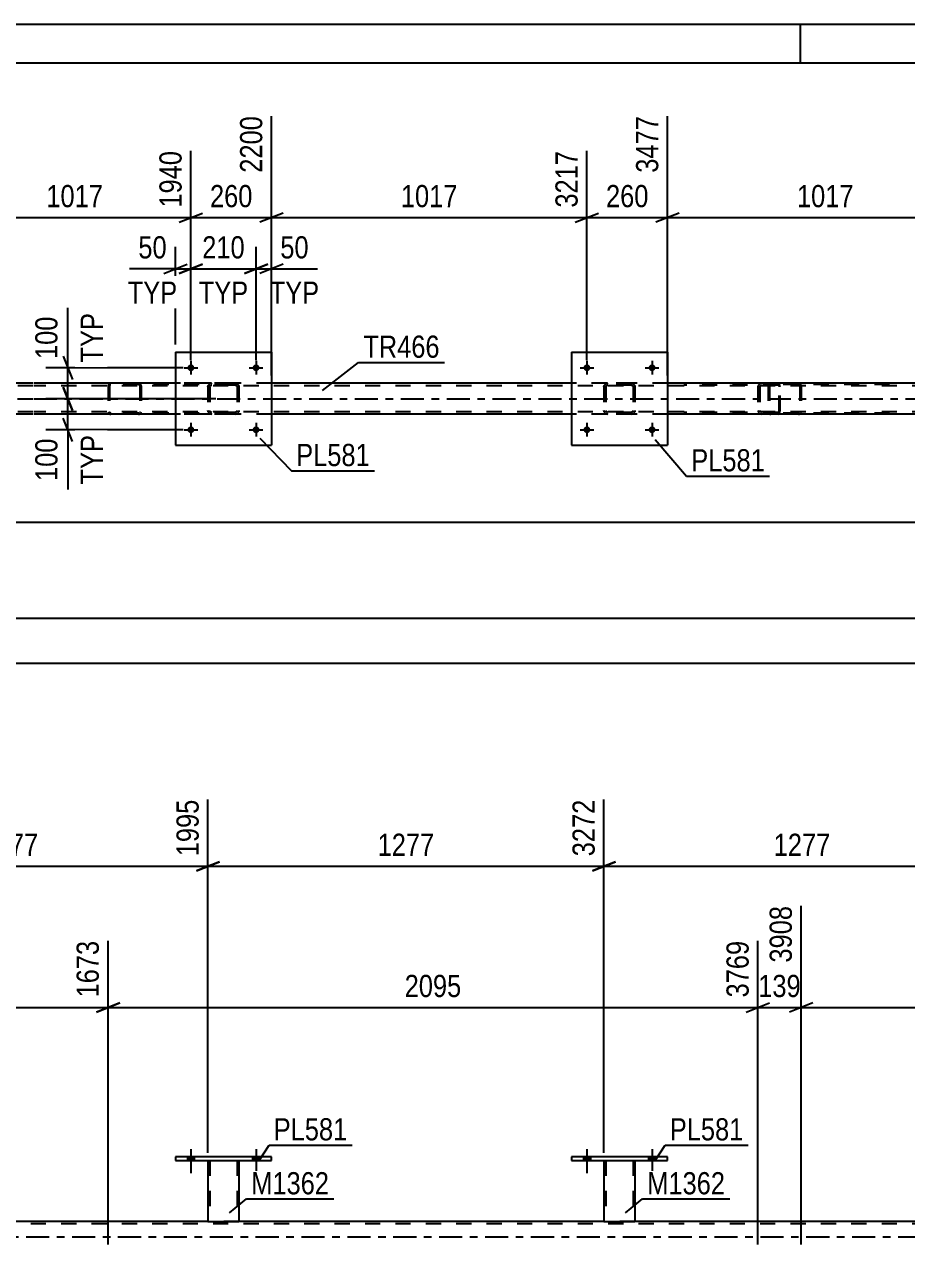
# Model space of a CAD drawing. Header units: millimetres. Extents: x 0 to 841, y 0 to 594.
# Drawn here: x 110.9 to 224.7, y 436.5 to 594 of the extents above; entities that cross this region are included whole.
import ezdxf

# ---------------------------------------------------------------- set-up
doc = ezdxf.new("R2010")
doc.units = ezdxf.units.MM
doc.linetypes.add('DXK_LINE_DOT2', pattern=[3.9198, 1.9599, -1.9599])
doc.linetypes.add('DXK_LINE_DOT3', pattern=[5.9187, 2.979, -0.9799, 0.9799, -0.9799])
doc.styles.add('Arial Narrow', font='ARIALN.TTF', dxfattribs={"height": 0.2})

# ---------------------------------------------------------------- blocks, each defined once
blk = doc.blocks.new('Unknown-318887585-1133 - 12244')
at = {"color": 5, "linetype": 'Continuous'}
for p, q in [((841, 594), (0, 594)), ((211, 589), (211, 594)), ((836, 589), (5, 589))]:
    blk.add_line(p, q, dxfattribs=at)
blk = doc.blocks.new('Bolt-318887585-5492 - 5449')
at = {"linetype": 'Continuous'}
for points in [[(132.8, 549.69, -1), (131.92, 549.69, -1)], [(141.2, 549.69, -1), (140.32, 549.69, -1)]]:
    blk.add_hatch(color=1, dxfattribs=at).paths.add_polyline_path(points)
at = {"color": 1, "linetype": 'Continuous'}
for p, q in [((131.48, 549.69), (133.24, 549.69)), ((132.36, 550.57), (132.36, 548.81)), ((139.88, 549.69), (141.64, 549.69)), ((140.76, 550.57), (140.76, 548.81))]:
    blk.add_line(p, q, dxfattribs=at)
blk = doc.blocks.new('Bolt-318887585-5493 - 5449')
at = {"linetype": 'Continuous'}
for points in [[(132.8, 541.69, -1), (131.92, 541.69, -1)], [(141.2, 541.69, -1), (140.32, 541.69, -1)]]:
    blk.add_hatch(color=1, dxfattribs=at).paths.add_polyline_path(points)
at = {"color": 1, "linetype": 'Continuous'}
for p, q in [((131.48, 541.69), (133.24, 541.69)), ((132.36, 542.57), (132.36, 540.81)), ((139.88, 541.69), (141.64, 541.69)), ((140.76, 542.57), (140.76, 540.81))]:
    blk.add_line(p, q, dxfattribs=at)
blk = doc.blocks.new('Bolt-318887585-5494 - 5449')
at = {"linetype": 'Continuous'}
for points in [[(183.88, 549.69, -1), (183, 549.69, -1)], [(192.28, 549.69, -1), (191.4, 549.69, -1)]]:
    blk.add_hatch(color=1, dxfattribs=at).paths.add_polyline_path(points)
at = {"color": 1, "linetype": 'Continuous'}
for p, q in [((182.56, 549.69), (184.32, 549.69)), ((183.44, 550.57), (183.44, 548.81)), ((190.96, 549.69), (192.72, 549.69)), ((191.84, 550.57), (191.84, 548.81))]:
    blk.add_line(p, q, dxfattribs=at)
blk = doc.blocks.new('Bolt-318887585-5495 - 5449')
at = {"linetype": 'Continuous'}
for points in [[(183.88, 541.69, -1), (183, 541.69, -1)], [(192.28, 541.69, -1), (191.4, 541.69, -1)]]:
    blk.add_hatch(color=1, dxfattribs=at).paths.add_polyline_path(points)
at = {"color": 1, "linetype": 'Continuous'}
for p, q in [((182.56, 541.69), (184.32, 541.69)), ((183.44, 542.57), (183.44, 540.81)), ((190.96, 541.69), (192.72, 541.69)), ((191.84, 542.57), (191.84, 540.81))]:
    blk.add_line(p, q, dxfattribs=at)
blk = doc.blocks.new('Part-318887585-5528 - 5449')
at = {"color": 2, "linetype": 'Continuous'}
for p, q in [((130.36, 551.69), (130.36, 539.69)), ((130.36, 551.69), (142.76, 551.69)), ((142.76, 551.69), (142.76, 539.69)), ((130.36, 539.69), (142.76, 539.69))]:
    blk.add_line(p, q, dxfattribs=at)
blk = doc.blocks.new('Part-318887585-5529 - 5449')
at = {"color": 7, "linetype": 'DXK_LINE_DOT2'}
for p, q in [((134.56, 547.21), (134.6, 547.4)), ((134.6, 547.4), (134.56, 547.21)), ((134.56, 547.21), (134.56, 544.17)), ((134.8, 547.21), (134.82, 547.3)), ((134.8, 547.21), (134.8, 544.17)), ((134.82, 547.3), (134.87, 547.38)), ((134.86, 547.66), (135.04, 547.69)), ((135.04, 547.69), (134.86, 547.66)), ((134.87, 547.38), (134.95, 547.43)), ((134.95, 547.43), (135.04, 547.45)), ((138.08, 547.69), (135.04, 547.69)), ((138.08, 547.45), (135.04, 547.45)), ((138.08, 547.69), (138.26, 547.66)), ((138.26, 547.66), (138.08, 547.69)), ((138.08, 547.45), (138.17, 547.43)), ((138.17, 547.43), (138.25, 547.38)), ((138.25, 547.38), (138.3, 547.3)), ((138.3, 547.3), (138.32, 547.21)), ((138.32, 547.21), (138.32, 544.17)), ((138.52, 547.4), (138.56, 547.21)), ((138.56, 547.21), (138.52, 547.4)), ((138.56, 547.21), (138.56, 544.17)), ((134.6, 543.99), (134.56, 544.17)), ((134.56, 544.17), (134.6, 543.99)), ((134.82, 544.08), (134.8, 544.17)), ((134.87, 544), (134.82, 544.08)), ((135.04, 543.69), (134.86, 543.73)), ((134.86, 543.73), (135.04, 543.69)), ((134.95, 543.95), (134.87, 544)), ((135.04, 543.93), (134.95, 543.95)), ((138.08, 543.93), (135.04, 543.93)), ((138.08, 543.69), (135.04, 543.69)), ((138.17, 543.95), (138.08, 543.93)), ((138.26, 543.73), (138.08, 543.69)), ((138.08, 543.69), (138.26, 543.73)), ((138.25, 544), (138.17, 543.95)), ((138.3, 544.08), (138.25, 544)), ((138.32, 544.17), (138.3, 544.08)), ((138.56, 544.17), (138.52, 543.99)), ((138.52, 543.99), (138.56, 544.17))]:
    blk.add_line(p, q, dxfattribs=at)
at = {"color": 7, "linetype": 'DXK_LINE_DOT3'}
blk.add_line((136.56, 545.69), (136.56, 545.69), dxfattribs=at)
at = {"color": 7, "linetype": 'DXK_LINE_DOT2'}
for centre, start, end in [((135.04, 547.21), 112.5, 157.5), ((135.04, 547.21), 112.5, 157.5), ((138.08, 547.21), 22.5, 67.5), ((138.08, 547.21), 22.5, 67.5), ((135.04, 544.17), 202.5, 247.5), ((135.04, 544.17), 202.5, 247.5), ((138.08, 544.17), 292.5, 337.5), ((138.08, 544.17), 292.5, 337.5)]:
    blk.add_arc(centre, 0.48, start, end, dxfattribs=at)
blk = doc.blocks.new('Part-318887585-5534 - 5449')
at = {"color": 2, "linetype": 'Continuous'}
for p, q in [((181.44, 551.69), (181.44, 539.69)), ((181.44, 551.69), (193.84, 551.69)), ((193.84, 551.69), (193.84, 539.69)), ((181.44, 539.69), (193.84, 539.69))]:
    blk.add_line(p, q, dxfattribs=at)
blk = doc.blocks.new('Part-318887585-5535 - 5449')
at = {"color": 7, "linetype": 'DXK_LINE_DOT2'}
for p, q in [((185.64, 547.21), (185.68, 547.4)), ((185.68, 547.4), (185.64, 547.21)), ((185.64, 547.21), (185.64, 544.17)), ((185.88, 547.21), (185.9, 547.3)), ((185.88, 547.21), (185.88, 544.17)), ((185.9, 547.3), (185.95, 547.38)), ((185.94, 547.66), (186.12, 547.69)), ((186.12, 547.69), (185.94, 547.66)), ((185.95, 547.38), (186.03, 547.43)), ((186.03, 547.43), (186.12, 547.45)), ((189.16, 547.69), (186.12, 547.69)), ((189.16, 547.45), (186.12, 547.45)), ((189.16, 547.69), (189.34, 547.66)), ((189.34, 547.66), (189.16, 547.69)), ((189.16, 547.45), (189.25, 547.43)), ((189.25, 547.43), (189.33, 547.38)), ((189.33, 547.38), (189.38, 547.3)), ((189.38, 547.3), (189.4, 547.21)), ((189.4, 547.21), (189.4, 544.17)), ((189.6, 547.4), (189.64, 547.21)), ((189.64, 547.21), (189.6, 547.4)), ((189.64, 547.21), (189.64, 544.17)), ((185.68, 543.99), (185.64, 544.17)), ((185.64, 544.17), (185.68, 543.99)), ((185.9, 544.08), (185.88, 544.17)), ((185.95, 544), (185.9, 544.08)), ((186.12, 543.69), (185.94, 543.73)), ((185.94, 543.73), (186.12, 543.69)), ((186.03, 543.95), (185.95, 544)), ((186.12, 543.93), (186.03, 543.95)), ((189.16, 543.93), (186.12, 543.93)), ((189.16, 543.69), (186.12, 543.69)), ((189.25, 543.95), (189.16, 543.93)), ((189.34, 543.73), (189.16, 543.69)), ((189.16, 543.69), (189.34, 543.73)), ((189.33, 544), (189.25, 543.95)), ((189.38, 544.08), (189.33, 544)), ((189.4, 544.17), (189.38, 544.08)), ((189.64, 544.17), (189.6, 543.99)), ((189.6, 543.99), (189.64, 544.17))]:
    blk.add_line(p, q, dxfattribs=at)
at = {"color": 7, "linetype": 'DXK_LINE_DOT3'}
blk.add_line((187.64, 545.69), (187.64, 545.69), dxfattribs=at)
at = {"color": 7, "linetype": 'DXK_LINE_DOT2'}
for centre, start, end in [((186.12, 547.21), 112.5, 157.5), ((186.12, 547.21), 112.5, 157.5), ((189.16, 547.21), 22.5, 67.5), ((189.16, 547.21), 22.5, 67.5), ((186.12, 544.17), 202.5, 247.5), ((186.12, 544.17), 202.5, 247.5), ((189.16, 544.17), 292.5, 337.5), ((189.16, 544.17), 292.5, 337.5)]:
    blk.add_arc(centre, 0.48, start, end, dxfattribs=at)
blk = doc.blocks.new('Part-318887585-5623 - 5449')
at = {"color": 7, "linetype": 'DXK_LINE_DOT2'}
for p, q in [((208.09, 547.69), (195.93, 547.69)), ((208.09, 547.45), (195.93, 547.45)), ((205.53, 547.35), (205.5, 547.21)), ((205.5, 547.21), (205.5, 544.17)), ((205.54, 547.4), (205.53, 547.35)), ((205.75, 547.21), (205.77, 547.3)), ((205.75, 547.21), (205.75, 544.17)), ((205.77, 547.3), (205.82, 547.38)), ((206, 547.69), (205.81, 547.66)), ((205.82, 547.38), (205.9, 547.43)), ((205.9, 547.43), (206, 547.45)), ((206.81, 547.45), (206.81, 547.69)), ((208.19, 547.66), (208.09, 547.69)), ((208.09, 547.45), (208.14, 547.43)), ((208.14, 547.43), (208.19, 547.38)), ((208.28, 547.55), (208.19, 547.66)), ((208.19, 547.38), (208.22, 547.3)), ((208.22, 547.3), (208.23, 547.21)), ((208.23, 544.17), (208.23, 547.21)), ((208.34, 547.4), (208.28, 547.55)), ((208.36, 547.21), (208.34, 547.4)), ((208.36, 544.17), (208.36, 547.21)), ((208.09, 543.93), (195.93, 543.93)), ((208.09, 543.69), (195.93, 543.69)), ((205.5, 544.17), (205.51, 544.09)), ((205.51, 544.09), (205.54, 543.99)), ((205.76, 544.11), (205.75, 544.17)), ((205.77, 544.08), (205.76, 544.11)), ((205.82, 544), (205.77, 544.08)), ((205.81, 543.73), (206, 543.69)), ((205.9, 543.95), (205.82, 544)), ((206, 543.93), (205.9, 543.95)), ((206.81, 543.69), (206.81, 543.93)), ((208.14, 543.95), (208.09, 543.93)), ((208.09, 543.69), (208.19, 543.73)), ((208.19, 544), (208.14, 543.95)), ((208.19, 544), (208.2, 544.04)), ((208.19, 543.73), (208.28, 543.83)), ((208.2, 544.04), (208.22, 544.08)), ((208.22, 544.08), (208.23, 544.17)), ((208.28, 543.83), (208.29, 543.86)), ((208.29, 543.86), (208.34, 543.99)), ((208.34, 543.99), (208.36, 544.17))]:
    blk.add_line(p, q, dxfattribs=at)
for centre, start, end in [((205.99, 547.2), 111.1941, 156.1506), ((205.99, 544.19), 203.8494, 248.8059)]:
    blk.add_arc(centre, 0.492, start, end, dxfattribs=at)
blk = doc.blocks.new('Part-318887585-5629 - 5449')
at = {"color": 7, "linetype": 'DXK_LINE_DOT2'}
for p, q in [((121.71, 547.49), (121.68, 547.37)), ((121.68, 547.37), (121.68, 544.01)), ((121.85, 547.37), (121.86, 547.43)), ((121.85, 547.37), (121.85, 544.01)), ((121.86, 547.43), (121.9, 547.49)), ((122.02, 547.69), (121.89, 547.67)), ((121.9, 547.49), (121.96, 547.52)), ((121.96, 547.52), (122.02, 547.53)), ((137.35, 547.69), (122.02, 547.69)), ((137.35, 547.53), (122.02, 547.53)), ((125.73, 547.67), (125.6, 547.69)), ((125.6, 547.53), (125.66, 547.52)), ((125.66, 547.52), (125.69, 547.5)), ((125.69, 547.5), (125.72, 547.49)), ((125.72, 547.49), (125.75, 547.43)), ((125.75, 547.43), (125.77, 547.37)), ((125.77, 547.37), (125.77, 544.01)), ((125.94, 547.37), (125.91, 547.49)), ((125.94, 547.37), (125.94, 544.01)), ((121.68, 544.01), (121.71, 543.89)), ((121.86, 543.95), (121.85, 544.01)), ((121.9, 543.9), (121.86, 543.95)), ((121.89, 543.72), (122.02, 543.69)), ((121.96, 543.86), (121.9, 543.9)), ((122.02, 543.85), (121.96, 543.86)), ((137.35, 543.85), (122.02, 543.85)), ((137.35, 543.69), (122.02, 543.69)), ((125.6, 543.85), (125.66, 543.86)), ((125.6, 543.69), (125.73, 543.72)), ((125.66, 543.86), (125.69, 543.88)), ((125.69, 543.88), (125.72, 543.9)), ((125.75, 543.95), (125.72, 543.9)), ((125.77, 544.01), (125.75, 543.95)), ((125.91, 543.89), (125.94, 544.01))]:
    blk.add_line(p, q, dxfattribs=at)
for centre, start, end in [((122.01, 547.36), 110.7583, 155.68), ((125.61, 547.36), 24.32, 69.2417), ((122.01, 544.03), 204.32, 249.2417)]:
    blk.add_arc(centre, 0.331, start, end, dxfattribs=at)
blk = doc.blocks.new('Part-318887585-5636 - 5449')
at = {"color": 7, "linetype": 'DXK_LINE_DOT2'}
for p, q in [((206.84, 547.49), (206.81, 547.37)), ((206.81, 547.37), (206.81, 544.01)), ((206.99, 547.37), (207, 547.43)), ((206.99, 547.37), (206.99, 544.01)), ((207, 547.43), (207.03, 547.49)), ((207.16, 547.69), (207.03, 547.67)), ((207.03, 547.49), (207.09, 547.52)), ((207.09, 547.52), (207.16, 547.53)), ((222.48, 547.69), (207.16, 547.69)), ((222.48, 547.53), (207.16, 547.53)), ((210.86, 547.67), (210.73, 547.69)), ((210.73, 547.53), (210.8, 547.52)), ((210.8, 547.52), (210.82, 547.5)), ((210.82, 547.5), (210.85, 547.49)), ((210.85, 547.49), (210.89, 547.43)), ((210.89, 547.43), (210.9, 547.37)), ((210.9, 547.37), (210.9, 544.01)), ((211.07, 547.37), (211.05, 547.49)), ((211.07, 547.37), (211.07, 544.01)), ((206.81, 544.01), (206.84, 543.89)), ((207, 543.95), (206.99, 544.01)), ((207.03, 543.9), (207, 543.95)), ((207.09, 543.86), (207.03, 543.9)), ((207.03, 543.72), (207.16, 543.69)), ((207.16, 543.85), (207.09, 543.86)), ((222.48, 543.85), (207.16, 543.85)), ((222.48, 543.69), (207.16, 543.69)), ((210.73, 543.85), (210.8, 543.86)), ((210.73, 543.69), (210.86, 543.72)), ((210.8, 543.86), (210.82, 543.88)), ((210.82, 543.88), (210.85, 543.9)), ((210.89, 543.95), (210.85, 543.9)), ((210.9, 544.01), (210.89, 543.95)), ((211.05, 543.89), (211.07, 544.01))]:
    blk.add_line(p, q, dxfattribs=at)
for centre, start, end in [((207.14, 547.36), 110.7583, 155.68), ((210.74, 547.36), 24.32, 69.2417), ((207.14, 544.03), 204.32, 249.2417)]:
    blk.add_arc(centre, 0.331, start, end, dxfattribs=at)
blk = doc.blocks.new('Part-318887585-5688 - 5449')
at = {"color": 7, "linetype": 'DXK_LINE_DOT2'}
for p, q in [((111.98, 547.37), (80.38, 547.37)), ((776.11, 547.37), (112.08, 547.37)), ((142.76, 547.69), (130.36, 547.69)), ((193.84, 547.69), (181.44, 547.69)), ((111.98, 544.01), (80.38, 544.01)), ((776.11, 544.01), (112.08, 544.01)), ((142.76, 543.69), (130.36, 543.69)), ((193.84, 543.69), (181.44, 543.69))]:
    blk.add_line(p, q, dxfattribs=at)
at = {"color": 2, "linetype": 'Continuous'}
for p, q in [((111.98, 547.69), (102.38, 547.69)), ((130.36, 547.69), (112.08, 547.69)), ((181.44, 547.69), (142.76, 547.69)), ((232.52, 547.69), (193.84, 547.69)), ((111.98, 543.69), (102.38, 543.69)), ((130.36, 543.69), (112.08, 543.69)), ((181.44, 543.69), (142.76, 543.69)), ((232.52, 543.69), (193.84, 543.69))]:
    blk.add_line(p, q, dxfattribs=at)
at = {"color": 7, "linetype": 'DXK_LINE_DOT3'}
for p, q in [((80.38, 545.69), (111.98, 545.69)), ((112.08, 545.69), (776.11, 545.69))]:
    blk.add_line(p, q, dxfattribs=at)
blk = doc.blocks.new('Bolt-318887585-3645 - 3642')
at = {"linetype": 'Continuous'}
for points in [[(183, 447.37), (183.88, 447.37), (183.88, 447.85), (183, 447.85)], [(191.4, 447.37), (192.28, 447.37), (192.28, 447.85), (191.4, 447.85)]]:
    blk.add_hatch(color=1, dxfattribs=at).paths.add_polyline_path(points)
at = {"color": 1, "linetype": 'Continuous'}
for p, q in [((183.44, 448.85), (183.44, 445.73)), ((191.84, 448.85), (191.84, 445.73)), ((183, 447.85), (183, 447.37)), ((183.88, 447.85), (183.88, 447.37)), ((191.4, 447.85), (191.4, 447.37)), ((192.28, 447.85), (192.28, 447.37))]:
    blk.add_line(p, q, dxfattribs=at)
blk = doc.blocks.new('Bolt-318887585-3646 - 3642')
at = {"linetype": 'Continuous'}
for points in [[(183, 447.37), (183.88, 447.37), (183.88, 447.85), (183, 447.85)], [(191.4, 447.37), (192.28, 447.37), (192.28, 447.85), (191.4, 447.85)]]:
    blk.add_hatch(color=1, dxfattribs=at).paths.add_polyline_path(points)
at = {"color": 1, "linetype": 'Continuous'}
for p, q in [((183.44, 448.85), (183.44, 445.73)), ((191.84, 448.85), (191.84, 445.73)), ((183, 447.85), (183, 447.37)), ((183.88, 447.85), (183.88, 447.37)), ((191.4, 447.85), (191.4, 447.37)), ((192.28, 447.85), (192.28, 447.37))]:
    blk.add_line(p, q, dxfattribs=at)
blk = doc.blocks.new('Bolt-318887585-3647 - 3642')
at = {"linetype": 'Continuous'}
for points in [[(131.92, 447.37), (132.8, 447.37), (132.8, 447.85), (131.92, 447.85)], [(140.32, 447.37), (141.2, 447.37), (141.2, 447.85), (140.32, 447.85)]]:
    blk.add_hatch(color=1, dxfattribs=at).paths.add_polyline_path(points)
at = {"color": 1, "linetype": 'Continuous'}
for p, q in [((132.36, 448.85), (132.36, 445.73)), ((140.76, 448.85), (140.76, 445.73)), ((131.92, 447.85), (131.92, 447.37)), ((132.8, 447.85), (132.8, 447.37)), ((140.32, 447.85), (140.32, 447.37)), ((141.2, 447.85), (141.2, 447.37))]:
    blk.add_line(p, q, dxfattribs=at)
blk = doc.blocks.new('Bolt-318887585-3648 - 3642')
at = {"linetype": 'Continuous'}
for points in [[(131.92, 447.37), (132.8, 447.37), (132.8, 447.85), (131.92, 447.85)], [(140.32, 447.37), (141.2, 447.37), (141.2, 447.85), (140.32, 447.85)]]:
    blk.add_hatch(color=1, dxfattribs=at).paths.add_polyline_path(points)
at = {"color": 1, "linetype": 'Continuous'}
for p, q in [((132.36, 448.85), (132.36, 445.73)), ((140.76, 448.85), (140.76, 445.73)), ((131.92, 447.85), (131.92, 447.37)), ((132.8, 447.85), (132.8, 447.37)), ((140.32, 447.85), (140.32, 447.37)), ((141.2, 447.85), (141.2, 447.37))]:
    blk.add_line(p, q, dxfattribs=at)
blk = doc.blocks.new('Part-318887585-3665 - 3642')
at = {"color": 2, "linetype": 'Continuous'}
for p, q in [((130.36, 447.85), (130.36, 447.37)), ((142.76, 447.85), (130.36, 447.85)), ((130.36, 447.37), (142.76, 447.37)), ((142.76, 447.37), (142.76, 447.85))]:
    blk.add_line(p, q, dxfattribs=at)
blk = doc.blocks.new('Part-318887585-3836 - 3642')
at = {"color": 7, "linetype": 'DXK_LINE_DOT2'}
for p, q in [((185.64, 447.38), (189.64, 447.38)), ((185.64, 447.37), (185.64, 447.38)), ((185.64, 447.38), (185.64, 447.37)), ((185.88, 447.38), (185.88, 439.53)), ((189.4, 447.38), (189.4, 439.53)), ((189.64, 447.38), (189.64, 447.37)), ((189.64, 447.37), (189.64, 447.38)), ((189.34, 439.53), (189.38, 439.53)), ((189.34, 439.53), (189.38, 439.53)), ((189.38, 439.53), (189.4, 439.53)), ((189.38, 439.53), (189.4, 439.53))]:
    blk.add_line(p, q, dxfattribs=at)
at = {"color": 2, "linetype": 'Continuous'}
for p, q in [((185.64, 447.37), (185.64, 439.53)), ((189.64, 447.37), (189.64, 439.53)), ((185.64, 439.53), (189.64, 439.53))]:
    blk.add_line(p, q, dxfattribs=at)
blk = doc.blocks.new('Part-318887585-3841 - 3642')
at = {"color": 2, "linetype": 'Continuous'}
for p, q in [((181.44, 447.85), (181.44, 447.37)), ((193.84, 447.85), (181.44, 447.85)), ((181.44, 447.37), (193.84, 447.37)), ((193.84, 447.37), (193.84, 447.85))]:
    blk.add_line(p, q, dxfattribs=at)
blk = doc.blocks.new('Part-318887585-3846 - 3642')
at = {"color": 7, "linetype": 'DXK_LINE_DOT2'}
for p, q in [((134.56, 447.38), (138.56, 447.38)), ((134.56, 447.37), (134.56, 447.38)), ((134.56, 447.38), (134.56, 447.37)), ((134.8, 447.38), (134.8, 439.53)), ((138.32, 447.38), (138.32, 439.53)), ((138.56, 447.38), (138.56, 447.37)), ((138.56, 447.37), (138.56, 447.38)), ((138.26, 439.53), (138.3, 439.53)), ((138.26, 439.53), (138.3, 439.53)), ((138.3, 439.53), (138.32, 439.53)), ((138.3, 439.53), (138.32, 439.53))]:
    blk.add_line(p, q, dxfattribs=at)
at = {"color": 2, "linetype": 'Continuous'}
for p, q in [((134.56, 447.37), (134.56, 439.53)), ((138.56, 447.37), (138.56, 439.53)), ((134.56, 439.53), (138.56, 439.53))]:
    blk.add_line(p, q, dxfattribs=at)
blk = doc.blocks.new('Part-318887585-4073 - 3642')
at = {"color": 2, "linetype": 'Continuous'}
for p, q in [((134.56, 439.53), (87.48, 439.53)), ((185.64, 439.53), (138.56, 439.53)), ((236.72, 439.53), (189.64, 439.53))]:
    blk.add_line(p, q, dxfattribs=at)
at = {"color": 7, "linetype": 'DXK_LINE_DOT2'}
for p, q in [((138.56, 439.53), (134.56, 439.53)), ((189.64, 439.53), (185.64, 439.53)), ((776.11, 439.21), (69.68, 439.21))]:
    blk.add_line(p, q, dxfattribs=at)
at = {"color": 7, "linetype": 'DXK_LINE_DOT3'}
blk.add_line((69.68, 437.53), (776.11, 437.53), dxfattribs=at)
blk = doc.blocks.new('StraightDimension-318887585-5735 - 5449')
at = {"color": 7, "linetype": 'Continuous'}
for p, q in [((115.9, 551.19), (117.1, 548.19)), ((131.36, 549.69), (113.65, 549.69)), ((116.5, 545.69), (116.5, 549.69)), ((117.1, 544.19), (115.9, 547.19)), ((135.56, 545.69), (113.65, 545.69))]:
    blk.add_line(p, q, dxfattribs=at)
at = {"color": 0}
blk.add_wipeout([(115.75, 556.9), (111.55, 556.9), (111.55, 550.22), (115.75, 550.22)], dxfattribs=at)
at = {"color": 0, "linetype": 'Continuous'}
blk.add_wipeout([(121.6, 557.36), (117.4, 557.36), (117.4, 549.77), (121.6, 549.77)], dxfattribs=at)
at = {"color": 7, "linetype": 'Continuous'}
blk.add_line((116.5, 549.69), (116.5, 557.43), dxfattribs=at)
blk.add_line((116.5, 549.69), (116.5, 557.43), dxfattribs=at)
at = {"color": 3, "style": 'Arial Narrow'}
blk.add_text('100', height=2.863, rotation=90.0002, dxfattribs=at).set_placement((115.15, 550.82))
at = {"color": 3, "linetype": 'Continuous', "style": 'Arial Narrow'}
blk.add_text('TYP', height=2.863, rotation=90.0002, dxfattribs=at).set_placement((121, 550.37))
blk = doc.blocks.new('StraightDimension-318887585-6176 - 5449')
at = {"color": 7, "linetype": 'Continuous'}
for p, q in [((193.84, 548.69), (193.84, 582.17)), ((234.52, 550.69), (234.52, 577.67)), ((195.34, 569.66), (192.34, 568.46)), ((193.84, 569.06), (234.52, 569.06)), ((233.02, 568.46), (236.02, 569.66))]:
    blk.add_line(p, q, dxfattribs=at)
at = {"color": 0, "linetype": 'Continuous'}
blk.add_wipeout([(233.92, 578.27), (229.72, 578.27), (229.72, 569.76), (233.92, 569.76)], dxfattribs=at)
at = {"color": 0}
blk.add_wipeout([(218.44, 569.81), (218.44, 574.01), (209.93, 574.01), (209.93, 569.81)], dxfattribs=at)
at = {"color": 3, "linetype": 'Continuous', "style": 'Arial Narrow'}
blk.add_text('4494', height=2.863, rotation=90.0002, dxfattribs=at).set_placement((233.32, 570.36))
at = {"color": 3, "style": 'Arial Narrow'}
blk.add_text('1017', height=2.863, dxfattribs=at).set_placement((210.53, 570.41))
blk = doc.blocks.new('StraightDimension-318887585-5719 - 5449')
at = {"color": 7, "linetype": 'Continuous'}
for p, q in [((115.9, 547.19), (117.1, 544.19)), ((135.56, 545.69), (113.65, 545.69)), ((116.5, 541.69), (116.5, 545.69)), ((131.36, 541.69), (113.65, 541.69)), ((117.1, 540.19), (115.9, 543.19))]:
    blk.add_line(p, q, dxfattribs=at)
at = {"color": 0}
blk.add_wipeout([(115.75, 541.17), (111.55, 541.17), (111.55, 534.48), (115.75, 534.48)], dxfattribs=at)
at = {"color": 0, "linetype": 'Continuous'}
blk.add_wipeout([(121.6, 541.62), (117.4, 541.62), (117.4, 534.03), (121.6, 534.03)], dxfattribs=at)
at = {"color": 7, "linetype": 'Continuous'}
blk.add_line((116.5, 541.69), (116.5, 533.96), dxfattribs=at)
blk.add_line((116.5, 541.69), (116.5, 533.96), dxfattribs=at)
at = {"color": 3, "style": 'Arial Narrow'}
blk.add_text('100', height=2.863, rotation=90.0002, dxfattribs=at).set_placement((115.15, 535.08))
at = {"color": 3, "linetype": 'Continuous', "style": 'Arial Narrow'}
blk.add_text('TYP', height=2.863, rotation=90.0002, dxfattribs=at).set_placement((121, 534.63))
blk = doc.blocks.new('StraightDimension-318887585-5752 - 5449')
at = {"color": 7, "linetype": 'Continuous'}
for p, q in [((130.36, 552.69), (130.36, 565.3)), ((132.36, 550.69), (132.36, 565.3)), ((128.86, 561.85), (131.86, 563.05)), ((130.36, 562.45), (132.36, 562.45)), ((133.86, 563.05), (130.86, 561.85))]:
    blk.add_line(p, q, dxfattribs=at)
at = {"color": 0}
blk.add_wipeout([(129.84, 563.2), (129.84, 567.4), (124.98, 567.4), (124.98, 563.2)], dxfattribs=at)
at = {"color": 0, "linetype": 'Continuous'}
blk.add_wipeout([(131.2, 557.35), (131.2, 561.55), (123.61, 561.55), (123.61, 557.35)], dxfattribs=at)
at = {"color": 7, "linetype": 'Continuous'}
blk.add_line((130.36, 562.45), (124.45, 562.45), dxfattribs=at)
blk.add_line((130.36, 562.45), (124.45, 562.45), dxfattribs=at)
at = {"color": 3, "style": 'Arial Narrow'}
blk.add_text('50', height=2.863, dxfattribs=at).set_placement((125.58, 563.8))
at = {"color": 3, "linetype": 'Continuous', "style": 'Arial Narrow'}
blk.add_text('TYP', height=2.863, dxfattribs=at).set_placement((124.21, 557.95))
blk = doc.blocks.new('StraightDimension-318887585-5765 - 5449')
at = {"color": 7, "linetype": 'Continuous'}
for p, q in [((132.36, 550.69), (132.36, 565.3)), ((140.76, 550.69), (140.76, 565.3)), ((130.86, 561.85), (133.86, 563.05)), ((132.36, 562.45), (140.76, 562.45)), ((142.26, 563.05), (139.26, 561.85))]:
    blk.add_line(p, q, dxfattribs=at)
at = {"color": 0}
blk.add_wipeout([(139.9, 563.2), (139.9, 567.4), (133.22, 567.4), (133.22, 563.2)], dxfattribs=at)
at = {"color": 0, "linetype": 'Continuous'}
blk.add_wipeout([(140.36, 557.35), (140.36, 561.55), (132.77, 561.55), (132.77, 557.35)], dxfattribs=at)
at = {"color": 3, "style": 'Arial Narrow'}
blk.add_text('210', height=2.863, dxfattribs=at).set_placement((133.82, 563.8))
at = {"color": 3, "linetype": 'Continuous', "style": 'Arial Narrow'}
blk.add_text('TYP', height=2.863, dxfattribs=at).set_placement((133.37, 557.95))
blk = doc.blocks.new('StraightDimension-318887585-5781 - 5449')
at = {"color": 7, "linetype": 'Continuous'}
for p, q in [((140.76, 550.69), (140.76, 565.3)), ((142.76, 552.69), (142.76, 565.3)), ((139.26, 561.85), (142.26, 563.05)), ((140.76, 562.45), (142.76, 562.45)), ((144.26, 563.05), (141.26, 561.85))]:
    blk.add_line(p, q, dxfattribs=at)
at = {"color": 0}
blk.add_wipeout([(148.14, 563.2), (148.14, 567.4), (143.29, 567.4), (143.29, 563.2)], dxfattribs=at)
at = {"color": 0, "linetype": 'Continuous'}
blk.add_wipeout([(149.51, 557.35), (149.51, 561.55), (141.92, 561.55), (141.92, 557.35)], dxfattribs=at)
at = {"color": 7, "linetype": 'Continuous'}
blk.add_line((142.76, 562.45), (148.67, 562.45), dxfattribs=at)
blk.add_line((142.76, 562.45), (148.67, 562.45), dxfattribs=at)
at = {"color": 3, "style": 'Arial Narrow'}
blk.add_text('50', height=2.863, dxfattribs=at).set_placement((143.89, 563.8))
at = {"color": 3, "linetype": 'Continuous', "style": 'Arial Narrow'}
blk.add_text('TYP', height=2.863, dxfattribs=at).set_placement((142.52, 557.95))
blk = doc.blocks.new('StraightDimension-318887585-6194 - 5449')
at = {"color": 7, "linetype": 'Continuous'}
for p, q in [((193.84, 548.69), (193.84, 582.17)), ((183.44, 550.69), (183.44, 577.67)), ((181.94, 568.46), (184.94, 569.66)), ((183.44, 569.06), (193.84, 569.06)), ((195.34, 569.66), (192.34, 568.46))]:
    blk.add_line(p, q, dxfattribs=at)
at = {"color": 0}
blk.add_wipeout([(191.98, 569.81), (191.98, 574.01), (185.3, 574.01), (185.3, 569.81)], dxfattribs=at)
at = {"color": 3, "style": 'Arial Narrow'}
blk.add_text('260', height=2.863, dxfattribs=at).set_placement((185.9, 570.41))
at = {"color": 0, "linetype": 'Continuous'}
blk.add_wipeout([(193.24, 582.77), (189.04, 582.77), (189.04, 574.26), (193.24, 574.26)], dxfattribs=at)
at = {"color": 3, "linetype": 'Continuous', "style": 'Arial Narrow'}
blk.add_text('3477', height=2.863, rotation=90.0002, dxfattribs=at).set_placement((192.64, 574.86))
blk = doc.blocks.new('StraightDimension-318887585-6212 - 5449')
at = {"color": 7, "linetype": 'Continuous'}
for p, q in [((142.76, 548.69), (142.76, 582.17)), ((183.44, 550.69), (183.44, 577.67)), ((144.26, 569.66), (141.26, 568.46)), ((142.76, 569.06), (183.44, 569.06)), ((181.94, 568.46), (184.94, 569.66))]:
    blk.add_line(p, q, dxfattribs=at)
at = {"color": 0, "linetype": 'Continuous'}
blk.add_wipeout([(182.84, 578.27), (178.64, 578.27), (178.64, 569.76), (182.84, 569.76)], dxfattribs=at)
at = {"color": 0}
blk.add_wipeout([(167.36, 569.81), (167.36, 574.01), (158.84, 574.01), (158.84, 569.81)], dxfattribs=at)
at = {"color": 3, "linetype": 'Continuous', "style": 'Arial Narrow'}
blk.add_text('3217', height=2.863, rotation=90.0002, dxfattribs=at).set_placement((182.24, 570.36))
at = {"color": 3, "style": 'Arial Narrow'}
blk.add_text('1017', height=2.863, dxfattribs=at).set_placement((159.44, 570.41))
blk = doc.blocks.new('StraightDimension-318887585-6230 - 5449')
at = {"color": 7, "linetype": 'Continuous'}
for p, q in [((142.76, 548.69), (142.76, 582.17)), ((132.36, 550.69), (132.36, 577.67)), ((130.86, 568.46), (133.86, 569.66)), ((132.36, 569.06), (142.76, 569.06)), ((144.26, 569.66), (141.26, 568.46))]:
    blk.add_line(p, q, dxfattribs=at)
at = {"color": 0}
blk.add_wipeout([(140.9, 569.81), (140.9, 574.01), (134.22, 574.01), (134.22, 569.81)], dxfattribs=at)
at = {"color": 3, "style": 'Arial Narrow'}
blk.add_text('260', height=2.863, dxfattribs=at).set_placement((134.82, 570.41))
at = {"color": 0, "linetype": 'Continuous'}
blk.add_wipeout([(142.16, 582.77), (137.96, 582.77), (137.96, 574.26), (142.16, 574.26)], dxfattribs=at)
at = {"color": 3, "linetype": 'Continuous', "style": 'Arial Narrow'}
blk.add_text('2200', height=2.863, rotation=90.0002, dxfattribs=at).set_placement((141.56, 574.86))
blk = doc.blocks.new('StraightDimension-318887585-6248 - 5449')
at = {"color": 7, "linetype": 'Continuous'}
for p, q in [((102.38, 548.69), (102.38, 580.34)), ((132.36, 550.69), (132.36, 577.67)), ((103.88, 569.66), (100.88, 568.46)), ((102.38, 569.06), (132.36, 569.06)), ((130.86, 568.46), (133.86, 569.66))]:
    blk.add_line(p, q, dxfattribs=at)
at = {"color": 0, "linetype": 'Continuous'}
blk.add_wipeout([(131.76, 578.27), (127.56, 578.27), (127.56, 569.76), (131.76, 569.76)], dxfattribs=at)
at = {"color": 0}
blk.add_wipeout([(121.63, 569.81), (121.63, 574.01), (113.11, 574.01), (113.11, 569.81)], dxfattribs=at)
at = {"color": 3, "linetype": 'Continuous', "style": 'Arial Narrow'}
blk.add_text('1940', height=2.863, rotation=90.0002, dxfattribs=at).set_placement((131.16, 570.36))
at = {"color": 3, "style": 'Arial Narrow'}
blk.add_text('1017', height=2.863, dxfattribs=at).set_placement((113.71, 570.41))
blk = doc.blocks.new('StraightDimension-318887585-6317 - 5449')
at = {"color": 7, "linetype": 'Continuous'}
blk.add_line((70.16, 517.39), (776.11, 517.39), dxfattribs=at)
blk = doc.blocks.new('StraightDimension-318887585-6338 - 5449')
at = {"color": 7, "linetype": 'Continuous'}
blk.add_line((69.52, 511.57), (776.75, 511.57), dxfattribs=at)
blk = doc.blocks.new('StraightDimension-318887585-6380 - 5449')
at = {"color": 7, "linetype": 'Continuous'}
blk.add_line((70.16, 529.77), (719.93, 529.77), dxfattribs=at)
blk = doc.blocks.new('StraightDimension-318887585-4803 - 3642')
at = {"color": 7, "linetype": 'Continuous'}
for p, q in [((121.68, 436.53), (121.68, 475.74)), ((59.46, 445.03), (59.46, 470.26)), ((60.96, 467.73), (57.96, 466.53)), ((120.18, 466.53), (123.18, 467.73)), ((59.46, 467.13), (121.68, 467.13))]:
    blk.add_line(p, q, dxfattribs=at)
at = {"color": 0, "linetype": 'Continuous'}
for points in [[(121.08, 476.34), (116.88, 476.34), (116.88, 467.83), (121.08, 467.83)], [(58.86, 470.86), (54.66, 470.86), (54.66, 467.83), (58.86, 467.83)]]:
    blk.add_wipeout(points, dxfattribs=at)
at = {"color": 0}
blk.add_wipeout([(94.83, 467.88), (94.83, 472.08), (86.31, 472.08), (86.31, 467.88)], dxfattribs=at)
at = {"color": 3, "linetype": 'Continuous', "style": 'Arial Narrow'}
for s, height, p in [('1673', 2.863, (120.48, 468.43)), ('0', 2.86, (58.26, 468.43))]:
    blk.add_text(s, height=height, rotation=90.0002, dxfattribs=at).set_placement(p)
at = {"color": 3, "style": 'Arial Narrow'}
blk.add_text('1673', height=2.863, dxfattribs=at).set_placement((86.91, 468.48))
blk = doc.blocks.new('StraightDimension-318887585-5026 - 3642')
at = {"color": 7, "linetype": 'Continuous'}
for p, q in [((134.56, 448.38), (134.56, 493.96)), ((83.48, 448.38), (83.48, 492.13)), ((84.98, 485.95), (81.98, 484.75)), ((83.48, 485.35), (134.56, 485.35)), ((133.06, 484.75), (136.06, 485.95))]:
    blk.add_line(p, q, dxfattribs=at)
at = {"color": 0, "linetype": 'Continuous'}
blk.add_wipeout([(133.96, 494.56), (129.76, 494.56), (129.76, 486.05), (133.96, 486.05)], dxfattribs=at)
at = {"color": 0}
blk.add_wipeout([(113.28, 486.1), (113.28, 490.3), (104.76, 490.3), (104.76, 486.1)], dxfattribs=at)
at = {"color": 3, "linetype": 'Continuous', "style": 'Arial Narrow'}
blk.add_text('1995', height=2.863, rotation=90.0002, dxfattribs=at).set_placement((133.36, 486.65))
at = {"color": 3, "style": 'Arial Narrow'}
blk.add_text('1277', height=2.863, dxfattribs=at).set_placement((105.36, 486.7))
blk = doc.blocks.new('StraightDimension-318887585-5006 - 3642')
at = {"color": 7, "linetype": 'Continuous'}
for p, q in [((185.64, 448.38), (185.64, 493.96)), ((236.72, 448.38), (236.72, 493.96)), ((187.14, 485.95), (184.14, 484.75)), ((185.64, 485.35), (236.72, 485.35)), ((235.22, 484.75), (238.22, 485.95))]:
    blk.add_line(p, q, dxfattribs=at)
at = {"color": 0, "linetype": 'Continuous'}
blk.add_wipeout([(236.12, 494.56), (231.92, 494.56), (231.92, 486.05), (236.12, 486.05)], dxfattribs=at)
at = {"color": 0}
blk.add_wipeout([(215.44, 486.1), (215.44, 490.3), (206.93, 490.3), (206.93, 486.1)], dxfattribs=at)
at = {"color": 3, "linetype": 'Continuous', "style": 'Arial Narrow'}
blk.add_text('4549', height=2.863, rotation=90.0002, dxfattribs=at).set_placement((235.52, 486.65))
at = {"color": 3, "style": 'Arial Narrow'}
blk.add_text('1277', height=2.863, dxfattribs=at).set_placement((207.53, 486.7))
blk = doc.blocks.new('StraightDimension-318887585-4527 - 3642')
at = {"color": 7, "linetype": 'Continuous'}
for p, q in [((211.07, 436.53), (211.07, 480.24)), ((205.5, 436.53), (205.5, 475.74)), ((204, 466.53), (207, 467.73)), ((212.57, 467.73), (209.57, 466.53)), ((205.5, 467.13), (211.07, 467.13))]:
    blk.add_line(p, q, dxfattribs=at)
at = {"color": 0}
blk.add_wipeout([(211.63, 467.88), (211.63, 472.08), (204.94, 472.08), (204.94, 467.88)], dxfattribs=at)
at = {"color": 3, "style": 'Arial Narrow'}
blk.add_text('139', height=2.863, dxfattribs=at).set_placement((205.54, 468.48))
at = {"color": 0, "linetype": 'Continuous'}
blk.add_wipeout([(210.47, 480.84), (206.27, 480.84), (206.27, 472.33), (210.47, 472.33)], dxfattribs=at)
at = {"color": 3, "linetype": 'Continuous', "style": 'Arial Narrow'}
blk.add_text('3908', height=2.863, rotation=90.0002, dxfattribs=at).set_placement((209.87, 472.93))
blk = doc.blocks.new('StraightDimension-318887585-4546 - 3642')
at = {"color": 7, "linetype": 'Continuous'}
for p, q in [((211.07, 436.53), (211.07, 480.24)), ((290.63, 436.53), (290.63, 475.74)), ((212.57, 467.73), (209.57, 466.53)), ((289.13, 466.53), (292.13, 467.73)), ((211.07, 467.13), (290.63, 467.13))]:
    blk.add_line(p, q, dxfattribs=at)
at = {"color": 0, "linetype": 'Continuous'}
blk.add_wipeout([(290.03, 476.34), (285.83, 476.34), (285.83, 467.83), (290.03, 467.83)], dxfattribs=at)
at = {"color": 0}
blk.add_wipeout([(255.11, 467.88), (255.11, 472.08), (246.6, 472.08), (246.6, 467.88)], dxfattribs=at)
at = {"color": 3, "linetype": 'Continuous', "style": 'Arial Narrow'}
blk.add_text('5897', height=2.863, rotation=90.0002, dxfattribs=at).set_placement((289.43, 468.43))
at = {"color": 3, "style": 'Arial Narrow'}
blk.add_text('1989', height=2.863, dxfattribs=at).set_placement((247.2, 468.48))
blk = doc.blocks.new('StraightDimension-318887585-4786 - 3642')
at = {"color": 7, "linetype": 'Continuous'}
for p, q in [((121.68, 436.53), (121.68, 475.74)), ((205.5, 436.53), (205.5, 475.74)), ((123.18, 467.73), (120.18, 466.53)), ((204, 466.53), (207, 467.73)), ((121.68, 467.13), (205.5, 467.13))]:
    blk.add_line(p, q, dxfattribs=at)
at = {"color": 0, "linetype": 'Continuous'}
blk.add_wipeout([(204.9, 476.34), (200.7, 476.34), (200.7, 467.83), (204.9, 467.83)], dxfattribs=at)
at = {"color": 0}
blk.add_wipeout([(167.85, 467.88), (167.85, 472.08), (159.33, 472.08), (159.33, 467.88)], dxfattribs=at)
at = {"color": 3, "linetype": 'Continuous', "style": 'Arial Narrow'}
blk.add_text('3769', height=2.863, rotation=90.0002, dxfattribs=at).set_placement((204.3, 468.43))
at = {"color": 3, "style": 'Arial Narrow'}
blk.add_text('2095', height=2.863, dxfattribs=at).set_placement((159.93, 468.48))
blk = doc.blocks.new('StraightDimension-318887585-5016 - 3642')
at = {"color": 7, "linetype": 'Continuous'}
for p, q in [((134.56, 448.38), (134.56, 493.96)), ((185.64, 448.38), (185.64, 493.96)), ((136.06, 485.95), (133.06, 484.75)), ((134.56, 485.35), (185.64, 485.35)), ((184.14, 484.75), (187.14, 485.95))]:
    blk.add_line(p, q, dxfattribs=at)
at = {"color": 0, "linetype": 'Continuous'}
blk.add_wipeout([(185.04, 494.56), (180.84, 494.56), (180.84, 486.05), (185.04, 486.05)], dxfattribs=at)
at = {"color": 0}
blk.add_wipeout([(164.36, 486.1), (164.36, 490.3), (155.84, 490.3), (155.84, 486.1)], dxfattribs=at)
at = {"color": 3, "linetype": 'Continuous', "style": 'Arial Narrow'}
blk.add_text('3272', height=2.863, rotation=90.0002, dxfattribs=at).set_placement((184.44, 486.65))
at = {"color": 3, "style": 'Arial Narrow'}
blk.add_text('1277', height=2.863, dxfattribs=at).set_placement((156.44, 486.7))
blk = doc.blocks.new('Mark-318887585-5530 - 5449')
at = {"color": 0}
blk.add_wipeout([(206.4, 536.32), (206.4, 539.32), (196.9, 539.32), (196.9, 536.32)], dxfattribs=at)
blk.add_wipeout([(206.4, 536.32), (206.4, 539.32), (196.9, 539.32), (196.9, 536.32)], dxfattribs=at)
at = {"color": 30, "linetype": 'Continuous'}
for p, q in [((192.25, 540.42), (196.3, 535.72)), ((196.3, 535.72), (207, 535.72))]:
    blk.add_line(p, q, dxfattribs=at)
at = {"color": 3, "style": 'Arial Narrow'}
blk.add_text('PL581', height=2.863, dxfattribs=at).set_placement((196.9, 536.32))
blk = doc.blocks.new('Mark-318887585-5524 - 5449')
at = {"color": 0}
blk.add_wipeout([(155.44, 537), (155.44, 540), (145.94, 540), (145.94, 537)], dxfattribs=at)
blk.add_wipeout([(155.44, 537), (155.44, 540), (145.94, 540), (145.94, 537)], dxfattribs=at)
at = {"color": 30, "linetype": 'Continuous'}
for p, q in [((141.27, 540.59), (145.34, 536.4)), ((145.34, 536.4), (156.04, 536.4))]:
    blk.add_line(p, q, dxfattribs=at)
at = {"color": 3, "style": 'Arial Narrow'}
blk.add_text('PL581', height=2.863, dxfattribs=at).set_placement((145.94, 537))
blk = doc.blocks.new('Mark-318887585-5684 - 5449')
at = {"color": 0}
blk.add_wipeout([(164.45, 550.98), (164.45, 553.98), (154.59, 553.98), (154.59, 550.98)], dxfattribs=at)
blk.add_wipeout([(164.45, 550.98), (164.45, 553.98), (154.59, 553.98), (154.59, 550.98)], dxfattribs=at)
at = {"color": 30, "linetype": 'Continuous'}
for p, q in [((149.34, 546.74), (153.99, 550.38)), ((153.99, 550.38), (165.05, 550.38))]:
    blk.add_line(p, q, dxfattribs=at)
at = {"color": 3, "style": 'Arial Narrow'}
blk.add_text('TR466', height=2.863, dxfattribs=at).set_placement((154.59, 550.98))
blk = doc.blocks.new('Mark-318887585-3661 - 3642')
at = {"color": 0}
blk.add_wipeout([(152.55, 449.98), (152.55, 452.98), (143.04, 452.98), (143.04, 449.98)], dxfattribs=at)
blk.add_wipeout([(152.55, 449.98), (152.55, 452.98), (143.04, 452.98), (143.04, 449.98)], dxfattribs=at)
at = {"color": 30, "linetype": 'Continuous'}
for p, q in [((141.17, 447.37), (142.44, 449.38)), ((142.44, 449.38), (153.15, 449.38))]:
    blk.add_line(p, q, dxfattribs=at)
at = {"color": 3, "style": 'Arial Narrow'}
blk.add_text('PL581', height=2.863, dxfattribs=at).set_placement((143.04, 449.98))
blk = doc.blocks.new('Mark-318887585-3832 - 3642')
at = {"color": 0}
blk.add_wipeout([(201.27, 443.02), (201.27, 446.02), (191.22, 446.02), (191.22, 443.02)], dxfattribs=at)
blk.add_wipeout([(201.27, 443.02), (201.27, 446.02), (191.22, 446.02), (191.22, 443.02)], dxfattribs=at)
at = {"color": 30, "linetype": 'Continuous'}
for p, q in [((188.42, 440.64), (190.62, 442.42)), ((190.62, 442.42), (201.87, 442.42))]:
    blk.add_line(p, q, dxfattribs=at)
at = {"color": 3, "style": 'Arial Narrow'}
blk.add_text('M1362', height=2.863, dxfattribs=at).set_placement((191.22, 443.02))
blk = doc.blocks.new('Mark-318887585-3837 - 3642')
at = {"color": 0}
blk.add_wipeout([(203.63, 449.98), (203.63, 452.98), (194.13, 452.98), (194.13, 449.98)], dxfattribs=at)
blk.add_wipeout([(203.63, 449.98), (203.63, 452.98), (194.13, 452.98), (194.13, 449.98)], dxfattribs=at)
at = {"color": 30, "linetype": 'Continuous'}
for p, q in [((192.25, 447.37), (193.53, 449.38)), ((193.53, 449.38), (204.23, 449.38))]:
    blk.add_line(p, q, dxfattribs=at)
at = {"color": 3, "style": 'Arial Narrow'}
blk.add_text('PL581', height=2.863, dxfattribs=at).set_placement((194.13, 449.98))
blk = doc.blocks.new('Mark-318887585-3842 - 3642')
at = {"color": 0}
blk.add_wipeout([(150.19, 443.02), (150.19, 446.02), (140.14, 446.02), (140.14, 443.02)], dxfattribs=at)
blk.add_wipeout([(150.19, 443.02), (150.19, 446.02), (140.14, 446.02), (140.14, 443.02)], dxfattribs=at)
at = {"color": 30, "linetype": 'Continuous'}
for p, q in [((137.34, 440.64), (139.54, 442.42)), ((139.54, 442.42), (150.79, 442.42))]:
    blk.add_line(p, q, dxfattribs=at)
at = {"color": 3, "style": 'Arial Narrow'}
blk.add_text('M1362', height=2.863, dxfattribs=at).set_placement((140.14, 443.02))

msp = doc.modelspace()

# ---------------------------------------------------------------- block references
for name in ['Unknown-318887585-1133 - 12244', 'Part-318887585-5528 - 5449', 'Part-318887585-5534 - 5449', 'Part-318887585-5688 - 5449', 'Bolt-318887585-5492 - 5449', 'Bolt-318887585-5494 - 5449', 'Part-318887585-5629 - 5449', 'Part-318887585-5529 - 5449', 'Part-318887585-5535 - 5449', 'Part-318887585-5623 - 5449', 'Part-318887585-5636 - 5449', 'Bolt-318887585-5493 - 5449', 'Bolt-318887585-5495 - 5449', 'Bolt-318887585-3647 - 3642', 'Bolt-318887585-3648 - 3642', 'Bolt-318887585-3645 - 3642', 'Bolt-318887585-3646 - 3642', 'Part-318887585-3665 - 3642', 'Part-318887585-3846 - 3642', 'Part-318887585-3841 - 3642', 'Part-318887585-3836 - 3642', 'Part-318887585-4073 - 3642']:
    msp.add_blockref(name, (0, 0))

# ---------------------------------------------------------------- next in the draw order: block references
for name in ['StraightDimension-318887585-6176 - 5449', 'StraightDimension-318887585-5735 - 5449', 'StraightDimension-318887585-5006 - 3642', 'StraightDimension-318887585-4803 - 3642']:
    msp.add_blockref(name, (0, 0))

# ---------------------------------------------------------------- next in the draw order: block references
for name in ['StraightDimension-318887585-6194 - 5449', 'StraightDimension-318887585-5752 - 5449', 'StraightDimension-318887585-5719 - 5449', 'StraightDimension-318887585-5026 - 3642', 'StraightDimension-318887585-4527 - 3642']:
    msp.add_blockref(name, (0, 0))

# ---------------------------------------------------------------- next in the draw order: block references
for name in ['StraightDimension-318887585-5765 - 5449', 'StraightDimension-318887585-6317 - 5449', 'StraightDimension-318887585-4546 - 3642', 'StraightDimension-318887585-4786 - 3642']:
    msp.add_blockref(name, (0, 0))

# ---------------------------------------------------------------- next in the draw order: block references
for name in ['StraightDimension-318887585-5781 - 5449', 'StraightDimension-318887585-6338 - 5449', 'StraightDimension-318887585-5016 - 3642', 'Mark-318887585-3837 - 3642', 'Mark-318887585-3842 - 3642', 'Mark-318887585-3832 - 3642']:
    msp.add_blockref(name, (0, 0))

# ---------------------------------------------------------------- next in the draw order: block references
for name in ['StraightDimension-318887585-6212 - 5449', 'StraightDimension-318887585-6380 - 5449', 'Mark-318887585-3661 - 3642']:
    msp.add_blockref(name, (0, 0))

# ---------------------------------------------------------------- next in the draw order: block references
for name in ['StraightDimension-318887585-6230 - 5449', 'Mark-318887585-5684 - 5449', 'Mark-318887585-5524 - 5449', 'Mark-318887585-5530 - 5449']:
    msp.add_blockref(name, (0, 0))

# ---------------------------------------------------------------- next in the draw order: block references
msp.add_blockref('StraightDimension-318887585-6248 - 5449', (0, 0))

doc.saveas('drawing.dxf')
